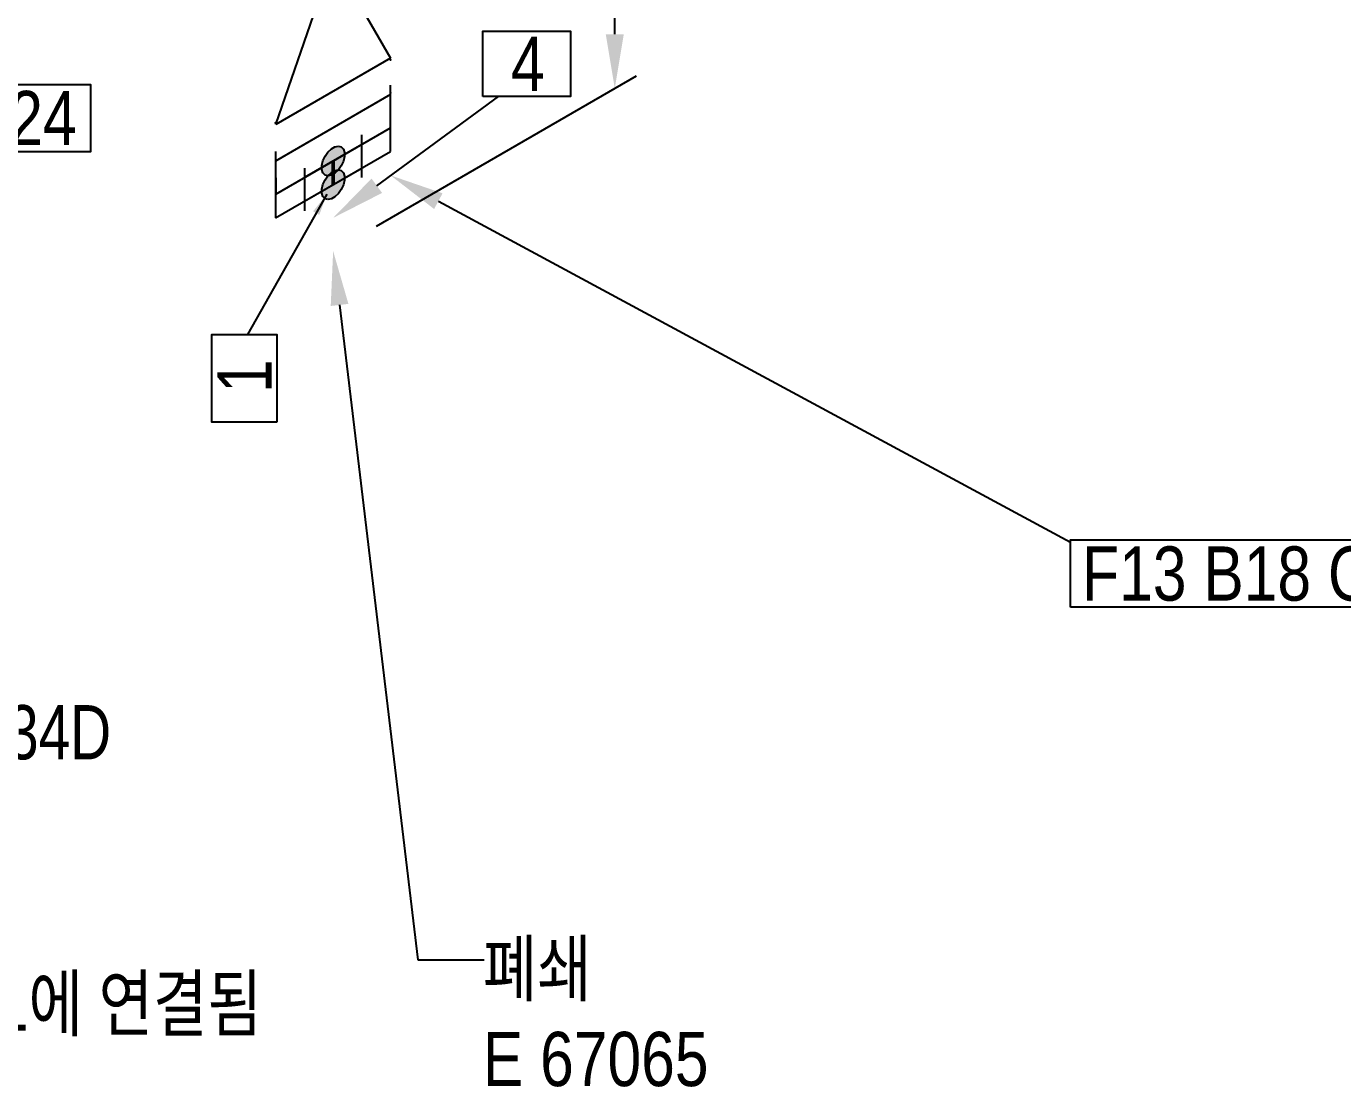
# Model space of a CAD drawing. Header units: millimetres. Extents: x 0 to 594, y 0 to 420.
# Drawn here: x 335.1 to 395.9, y 95.5 to 144.2 of the extents above; entities that cross this region are included whole.
import ezdxf
from ezdxf import colors
from ezdxf.entities.mleader import LeaderData, LeaderLine
from ezdxf.enums import TextEntityAlignment as Align
from ezdxf.math import Vec2, Vec3

# ---------------------------------------------------------------- set-up
doc = ezdxf.new("R2010")
doc.units = ezdxf.units.MM
doc.header["$LTSCALE"] = 0.25
for name, color, linetype in [('기호 작은 보어', 4, 'Continuous'), ('밸브', 4, 'Continuous'), ('용접', 1, 'Continuous'), ('주석', 7, 'Continuous'), ('치수', 1, 'Continuous')]:
    doc.layers.add(name, color=color, linetype=linetype)
doc.layers.add('파이프 작은 보어', color=30, linetype='Continuous', lineweight=50)
doc.styles.add('AdskIsoAnnotation', font='arial.ttf', dxfattribs={"width": 0.8, "height": 1})
doc.styles.add('AdskIsoMetric', font='arial.ttf', dxfattribs={"width": 0.8, "height": 2.5})
doc.styles.add('AdskIsoMetric-30', font='arial.ttf', dxfattribs={"width": 0.8, "height": 2.5})
doc.styles.get("Standard").update_dxf_attribs({"font": 'arial.ttf'})
doc.dimstyles.new('AdskIsoMetric', dxfattribs={"dimtxt": 2.5, "dimasz": 2.5, "dimexe": 1, "dimexo": 2, "dimgap": 0.8, "dimtad": 1, "dimdec": 0, "dimrnd": 1, "dimzin": 0, "dimdsep": 46, "dimtxsty": 'AdskIsoMetric', "dimcen": 0, "dimclrt": 7, "dimadec": 0, "dimazin": 0, "dimtfac": 1, "dimtdec": 0, "dimtmove": 1, "dimatfit": 3, "dimfxl": 0, "dimfrac": 2, "dimtolj": 1, "dimtzin": 0, "dimarcsym": 0})

# ---------------------------------------------------------------- blocks, each defined once
blk = doc.blocks.new('나사 캡-1-IsoRight')
at = {"color": 0, "linetype": 'ByBlock', "lineweight": -2, "extrusion": (0.707107, 0.408248, -0.57735)}
for p, q in [((0.2652, 0.051), (0.0884, 0.1531)), ((0.0884, 0.1531), (0.0884, -0.2552)), ((0.0884, -0.2552), (0.2652, -0.3572))]:
    blk.add_line(p, q, dxfattribs=at)
blk = doc.blocks.new('플랜지-1-IsoRight')
at = {"color": 0, "linetype": 'ByBlock', "lineweight": -2}
blk.add_wipeout([(0.0442, 0.1786), (-0.0442, 0.2296), (-0.0442, -0.1786), (0.0442, -0.2296)], dxfattribs=at)
at = {"color": 0, "linetype": 'ByBlock', "lineweight": -2, "extrusion": (0.707107, 0.408248, -0.57735)}
for p, q in [((0.0442, 0.1786), (-0.0442, 0.2296)), ((-0.0442, 0.2296), (-0.0442, -0.1786)), ((0.0442, -0.2296), (0.0442, 0.1786)), ((-0.0442, -0.1786), (0.0442, -0.2296))]:
    blk.add_line(p, q, dxfattribs=at)
at = {"color": 0, "linetype": 'ByBlock', "lineweight": -2}
blk.add_wipeout([(0.0442, 0.1786), (-0.0442, 0.2296), (-0.0442, -0.1786), (0.0442, -0.2296)], dxfattribs=at)
at = {"color": 0, "linetype": 'ByBlock', "lineweight": -2, "extrusion": (0.707107, 0.408248, -0.57735)}
for p, q in [((0.0442, 0.1786), (-0.0442, 0.2296)), ((-0.0442, 0.2296), (-0.0442, -0.1786)), ((0.0442, -0.2296), (0.0442, 0.1786)), ((-0.0442, -0.1786), (0.0442, -0.2296))]:
    blk.add_line(p, q, dxfattribs=at)
blk = doc.blocks.new('개스킷-1-IsoRight')
at = {"color": 0, "linetype": 'ByBlock', "lineweight": -2, "extrusion": (1, 0, 0)}
for p in [(-0.0442, 0.2296), (0.0442, 0.1786), (-0.0529, -0.1736), (0.0442, -0.2296)]:
    blk.add_point(p, dxfattribs=at)
blk = doc.blocks.new('볼 밸브-1-IsoRight')
at = {"color": 0, "linetype": 'ByBlock', "lineweight": -2, "extrusion": (0.707107, 0.408248, -0.57735)}
for p, q in [((-0.1006, 0.1164), (-0.3536, 0.4082)), ((-0.3536, 0.4082), (-0.3536, 0)), ((0.1006, 0.0001), (0.3536, 0)), ((-0.3536, 0), (-0.1006, -0.0001)), ((0.3536, 0), (0.3536, -0.4082)), ((0.1125, -0.065), (0.1125, -0.065)), ((0.3536, -0.4082), (0.1007, -0.1162))]:
    blk.add_line(p, q, dxfattribs=at)
at = {"linetype": 'ByBlock', "extrusion": (-1.92296e-16, -1.11022e-16, -1)}
for start_param, end_param in [(-0.785398, 2.356194), (2.356194, 5.497787)]:
    blk.add_ellipse((0, 0), major_axis=(-0.0796, 0.1378), ratio=0.57735, start_param=start_param, end_param=end_param, dxfattribs=at)
blk = doc.blocks.new('*D88')
at = {"layer": 'Defpoints', "color": 0}
for p in [(362.285, 171.408), (349.294, 163.908), (349.294, 133.867)]:
    blk.add_point(p, dxfattribs=at)
at = {"layer": '치수', "color": 0, "lineweight": -2}
for p, q in [((351.294, 165.063), (363.285, 171.986)), ((362.285, 143.867), (362.285, 168.908)), ((351.294, 135.021), (363.285, 141.944))]:
    blk.add_line(p, q, dxfattribs=at)
at = {"layer": '치수', "color": 0}
for points in [[(361.868, 168.908), (362.701, 168.908), (362.285, 171.408)], [(361.868, 143.867), (362.701, 143.867), (362.285, 141.367)]]:
    blk.add_solid(points, dxfattribs=at)
at = {"layer": '치수', "color": 7, "insert": (360.018, 155.079), "char_height": 2.5, "attachment_point": 5, "rotation": 90, "style": 'AdskIsoMetric-30'}
blk.add_mtext('\\A1;328', dxfattribs=at)
blk = doc.blocks.new('SocketWeld-1-IsoRight')
blk.add_hatch(color=256).paths.add_polyline_path([(0.0055, 0.0371), (0.0057, 0.0369), (0.006, 0.0367), (0.0062, 0.0365), (0.0064, 0.0363), (0.0066, 0.0361), (0.0068, 0.0359), (0.007, 0.0357), (0.0072, 0.0355), (0.0075, 0.0353), (0.0077, 0.0351), (0.0079, 0.0349), (0.0081, 0.0347), (0.0083, 0.0345), (0.0085, 0.0343), (0.0088, 0.0341), (0.009, 0.0339), (0.0092, 0.0337), (0.0094, 0.0334), (0.0096, 0.0332), (0.0098, 0.033), (0.01, 0.0328), (0.0103, 0.0326), (0.0105, 0.0324), (0.0107, 0.0322), (0.0109, 0.032), (0.0111, 0.0318), (0.0113, 0.0316), (0.0115, 0.0314), (0.0118, 0.0312), (0.012, 0.031), (0.0122, 0.0308), (0.0124, 0.0306), (0.0126, 0.0304), (0.0128, 0.0302), (0.013, 0.03), (0.0133, 0.0298), (0.0135, 0.0296), (0.0137, 0.0294), (0.0139, 0.0292), (0.0141, 0.0289), (0.0143, 0.0287), (0.0145, 0.0285), (0.0148, 0.0283), (0.015, 0.0281), (0.0152, 0.0279), (0.0154, 0.0277), (0.0156, 0.0275), (0.0158, 0.0273), (0.0161, 0.0271), (0.0161, 0.0271), (0.0162, 0.0268), (0.0164, 0.0266), (0.0166, 0.0263), (0.0168, 0.0261), (0.017, 0.0258), (0.0171, 0.0256), (0.0173, 0.0253), (0.0175, 0.025), (0.0177, 0.0248), (0.0179, 0.0245), (0.0181, 0.0243), (0.0182, 0.024), (0.0184, 0.0237), (0.0186, 0.0235), (0.0188, 0.0232), (0.019, 0.023), (0.0192, 0.0227), (0.0193, 0.0225), (0.0195, 0.0222), (0.0197, 0.0219), (0.0199, 0.0217), (0.0201, 0.0214), (0.0203, 0.0212), (0.0204, 0.0209), (0.0206, 0.0206), (0.0208, 0.0204), (0.021, 0.0201), (0.0212, 0.0199), (0.0213, 0.0196), (0.0215, 0.0193), (0.0217, 0.0191), (0.0219, 0.0188), (0.0221, 0.0186), (0.0223, 0.0183), (0.0224, 0.0181), (0.0226, 0.0178), (0.0228, 0.0175), (0.023, 0.0173), (0.0232, 0.017), (0.0234, 0.0168), (0.0235, 0.0165), (0.0237, 0.0162), (0.0239, 0.016), (0.0241, 0.0157), (0.0243, 0.0155), (0.0245, 0.0152), (0.0246, 0.015), (0.0248, 0.0147), (0.025, 0.0144), (0.025, 0.0144), (0.0251, 0.0141), (0.0253, 0.0139), (0.0254, 0.0136), (0.0255, 0.0133), (0.0257, 0.013), (0.0258, 0.0127), (0.0259, 0.0124), (0.0261, 0.0121), (0.0262, 0.0118), (0.0263, 0.0116), (0.0265, 0.0113), (0.0266, 0.011), (0.0267, 0.0107), (0.0269, 0.0104), (0.027, 0.0101), (0.0271, 0.0098), (0.0273, 0.0095), (0.0274, 0.0093), (0.0275, 0.009), (0.0277, 0.0087), (0.0278, 0.0084), (0.0279, 0.0081), (0.0281, 0.0078), (0.0282, 0.0075), (0.0283, 0.0072), (0.0284, 0.007), (0.0286, 0.0067), (0.0287, 0.0064), (0.0288, 0.0061), (0.029, 0.0058), (0.0291, 0.0055), (0.0292, 0.0052), (0.0294, 0.0049), (0.0295, 0.0047), (0.0296, 0.0044), (0.0298, 0.0041), (0.0299, 0.0038), (0.03, 0.0035), (0.0302, 0.0032), (0.0303, 0.0029), (0.0304, 0.0026), (0.0306, 0.0024), (0.0307, 0.0021), (0.0308, 0.0018), (0.031, 0.0015), (0.0311, 0.0012), (0.0312, 0.0009), (0.0314, 0.0006), (0.0315, 0.0003), (0.0315, 0.0003), (0.0316, 0.0001), (0.0316, -0.0002), (0.0317, -0.0005), (0.0318, -0.0008), (0.0319, -0.0011), (0.0319, -0.0014), (0.032, -0.0017), (0.0321, -0.002), (0.0321, -0.0022), (0.0322, -0.0025), (0.0323, -0.0028), (0.0323, -0.0031), (0.0324, -0.0034), (0.0325, -0.0037), (0.0325, -0.004), (0.0326, -0.0043), (0.0327, -0.0046), (0.0328, -0.0048), (0.0328, -0.0051), (0.0329, -0.0054), (0.033, -0.0057), (0.033, -0.006), (0.0331, -0.0063), (0.0332, -0.0066), (0.0332, -0.0069), (0.0333, -0.0071), (0.0334, -0.0074), (0.0335, -0.0077), (0.0335, -0.008), (0.0336, -0.0083), (0.0337, -0.0086), (0.0337, -0.0089), (0.0338, -0.0092), (0.0339, -0.0095), (0.0339, -0.0097), (0.034, -0.01), (0.0341, -0.0103), (0.0342, -0.0106), (0.0342, -0.0109), (0.0343, -0.0112), (0.0344, -0.0115), (0.0344, -0.0118), (0.0345, -0.012), (0.0346, -0.0123), (0.0346, -0.0126), (0.0347, -0.0129), (0.0348, -0.0132), (0.0349, -0.0135), (0.0349, -0.0138), (0.0349, -0.0138), (0.0349, -0.014), (0.0349, -0.0143), (0.0349, -0.0146), (0.0349, -0.0148), (0.0349, -0.0151), (0.0349, -0.0153), (0.0349, -0.0156), (0.0349, -0.0159), (0.0349, -0.0161), (0.0349, -0.0164), (0.0349, -0.0166), (0.0349, -0.0169), (0.0349, -0.0172), (0.0349, -0.0174), (0.0349, -0.0177), (0.0349, -0.0179), (0.0349, -0.0182), (0.0349, -0.0185), (0.0349, -0.0187), (0.0349, -0.019), (0.0349, -0.0192), (0.0349, -0.0195), (0.0349, -0.0198), (0.0349, -0.02), (0.0349, -0.0203), (0.0349, -0.0206), (0.0349, -0.0208), (0.0349, -0.0211), (0.0349, -0.0213), (0.0349, -0.0216), (0.0349, -0.0219), (0.0349, -0.0221), (0.0349, -0.0224), (0.0349, -0.0226), (0.0349, -0.0229), (0.0349, -0.0232), (0.0349, -0.0234), (0.0349, -0.0237), (0.0349, -0.0239), (0.0349, -0.0242), (0.0349, -0.0245), (0.0349, -0.0247), (0.0349, -0.025), (0.0349, -0.0252), (0.0349, -0.0255), (0.0349, -0.0258), (0.0349, -0.026), (0.0349, -0.0263), (0.0349, -0.0265), (0.0349, -0.0265), (0.0349, -0.0268), (0.0348, -0.027), (0.0347, -0.0272), (0.0346, -0.0274), (0.0346, -0.0276), (0.0345, -0.0278), (0.0344, -0.028), (0.0344, -0.0282), (0.0343, -0.0284), (0.0342, -0.0286), (0.0342, -0.0288), (0.0341, -0.029), (0.034, -0.0292), (0.0339, -0.0295), (0.0339, -0.0297), (0.0338, -0.0299), (0.0337, -0.0301), (0.0337, -0.0303), (0.0336, -0.0305), (0.0335, -0.0307), (0.0335, -0.0309), (0.0334, -0.0311), (0.0333, -0.0313), (0.0332, -0.0315), (0.0332, -0.0317), (0.0331, -0.0319), (0.033, -0.0322), (0.033, -0.0324), (0.0329, -0.0326), (0.0328, -0.0328), (0.0328, -0.033), (0.0327, -0.0332), (0.0326, -0.0334), (0.0325, -0.0336), (0.0325, -0.0338), (0.0324, -0.034), (0.0323, -0.0342), (0.0323, -0.0344), (0.0322, -0.0346), (0.0321, -0.0349), (0.0321, -0.0351), (0.032, -0.0353), (0.0319, -0.0355), (0.0319, -0.0357), (0.0318, -0.0359), (0.0317, -0.0361), (0.0316, -0.0363), (0.0316, -0.0365), (0.0315, -0.0367), (0.0315, -0.0367), (0.0314, -0.0369), (0.0312, -0.037), (0.0311, -0.0371), (0.031, -0.0373), (0.0308, -0.0374), (0.0307, -0.0375), (0.0306, -0.0377), (0.0304, -0.0378), (0.0303, -0.0379), (0.0302, -0.0381), (0.03, -0.0382), (0.0299, -0.0383), (0.0298, -0.0385), (0.0296, -0.0386), (0.0295, -0.0387), (0.0294, -0.0389), (0.0292, -0.039), (0.0291, -0.0391), (0.029, -0.0393), (0.0288, -0.0394), (0.0287, -0.0395), (0.0286, -0.0397), (0.0284, -0.0398), (0.0283, -0.0399), (0.0282, -0.0401), (0.0281, -0.0402), (0.0279, -0.0403), (0.0278, -0.0405), (0.0277, -0.0406), (0.0275, -0.0408), (0.0274, -0.0409), (0.0273, -0.041), (0.0271, -0.0412), (0.027, -0.0413), (0.0269, -0.0414), (0.0267, -0.0416), (0.0266, -0.0417), (0.0265, -0.0418), (0.0263, -0.042), (0.0262, -0.0421), (0.0261, -0.0422), (0.0259, -0.0424), (0.0258, -0.0425), (0.0257, -0.0426), (0.0255, -0.0428), (0.0254, -0.0429), (0.0253, -0.043), (0.0251, -0.0432), (0.025, -0.0433), (0.025, -0.0433), (0.0248, -0.0433), (0.0246, -0.0434), (0.0245, -0.0434), (0.0243, -0.0435), (0.0241, -0.0435), (0.0239, -0.0436), (0.0237, -0.0436), (0.0235, -0.0437), (0.0234, -0.0437), (0.0232, -0.0438), (0.023, -0.0438), (0.0228, -0.0439), (0.0226, -0.0439), (0.0224, -0.044), (0.0223, -0.044), (0.0221, -0.0441), (0.0219, -0.0441), (0.0217, -0.0442), (0.0215, -0.0442), (0.0213, -0.0443), (0.0212, -0.0443), (0.021, -0.0444), (0.0208, -0.0444), (0.0206, -0.0444), (0.0204, -0.0445), (0.0203, -0.0445), (0.0201, -0.0446), (0.0199, -0.0446), (0.0197, -0.0447), (0.0195, -0.0447), (0.0193, -0.0448), (0.0192, -0.0448), (0.019, -0.0449), (0.0188, -0.0449), (0.0186, -0.045), (0.0184, -0.045), (0.0182, -0.0451), (0.0181, -0.0451), (0.0179, -0.0452), (0.0177, -0.0452), (0.0175, -0.0453), (0.0173, -0.0453), (0.0171, -0.0454), (0.017, -0.0454), (0.0168, -0.0455), (0.0166, -0.0455), (0.0164, -0.0455), (0.0162, -0.0456), (0.0161, -0.0456), (0.0161, -0.0456), (0.0158, -0.0456), (0.0156, -0.0456), (0.0154, -0.0455), (0.0152, -0.0455), (0.015, -0.0454), (0.0148, -0.0454), (0.0145, -0.0453), (0.0143, -0.0453), (0.0141, -0.0453), (0.0139, -0.0452), (0.0137, -0.0452), (0.0135, -0.0451), (0.0133, -0.0451), (0.013, -0.045), (0.0128, -0.045), (0.0126, -0.0449), (0.0124, -0.0449), (0.0122, -0.0449), (0.012, -0.0448), (0.0118, -0.0448), (0.0115, -0.0447), (0.0113, -0.0447), (0.0111, -0.0446), (0.0109, -0.0446), (0.0107, -0.0446), (0.0105, -0.0445), (0.0103, -0.0445), (0.01, -0.0444), (0.0098, -0.0444), (0.0096, -0.0443), (0.0094, -0.0443), (0.0092, -0.0443), (0.009, -0.0442), (0.0088, -0.0442), (0.0085, -0.0441), (0.0083, -0.0441), (0.0081, -0.044), (0.0079, -0.044), (0.0077, -0.0439), (0.0075, -0.0439), (0.0072, -0.0439), (0.007, -0.0438), (0.0068, -0.0438), (0.0066, -0.0437), (0.0064, -0.0437), (0.0062, -0.0436), (0.006, -0.0436), (0.0057, -0.0436), (0.0055, -0.0435), (0.0055, -0.0435), (0.0053, -0.0434), (0.0051, -0.0433), (0.0049, -0.0431), (0.0046, -0.043), (0.0044, -0.0429), (0.0042, -0.0427), (0.004, -0.0426), (0.0037, -0.0425), (0.0035, -0.0423), (0.0033, -0.0422), (0.003, -0.0421), (0.0028, -0.042), (0.0026, -0.0418), (0.0024, -0.0417), (0.0021, -0.0416), (0.0019, -0.0414), (0.0017, -0.0413), (0.0015, -0.0412), (0.0012, -0.041), (0.001, -0.0409), (0.0008, -0.0408), (0.0006, -0.0406), (0.0003, -0.0405), (0.0001, -0.0404), (-0.0001, -0.0403), (-0.0003, -0.0401), (-0.0006, -0.04), (-0.0008, -0.0399), (-0.001, -0.0397), (-0.0012, -0.0396), (-0.0015, -0.0395), (-0.0017, -0.0393), (-0.0019, -0.0392), (-0.0021, -0.0391), (-0.0024, -0.039), (-0.0026, -0.0388), (-0.0028, -0.0387), (-0.003, -0.0386), (-0.0033, -0.0384), (-0.0035, -0.0383), (-0.0037, -0.0382), (-0.004, -0.038), (-0.0042, -0.0379), (-0.0044, -0.0378), (-0.0046, -0.0377), (-0.0049, -0.0375), (-0.0051, -0.0374), (-0.0053, -0.0373), (-0.0055, -0.0371), (-0.0055, -0.0371), (-0.0057, -0.0369), (-0.006, -0.0367), (-0.0062, -0.0365), (-0.0064, -0.0363), (-0.0066, -0.0361), (-0.0068, -0.0359), (-0.007, -0.0357), (-0.0072, -0.0355), (-0.0075, -0.0353), (-0.0077, -0.0351), (-0.0079, -0.0349), (-0.0081, -0.0347), (-0.0083, -0.0345), (-0.0085, -0.0343), (-0.0088, -0.0341), (-0.009, -0.0339), (-0.0092, -0.0337), (-0.0094, -0.0334), (-0.0096, -0.0332), (-0.0098, -0.033), (-0.01, -0.0328), (-0.0103, -0.0326), (-0.0105, -0.0324), (-0.0107, -0.0322), (-0.0109, -0.032), (-0.0111, -0.0318), (-0.0113, -0.0316), (-0.0115, -0.0314), (-0.0118, -0.0312), (-0.012, -0.031), (-0.0122, -0.0308), (-0.0124, -0.0306), (-0.0126, -0.0304), (-0.0128, -0.0302), (-0.013, -0.03), (-0.0133, -0.0298), (-0.0135, -0.0296), (-0.0137, -0.0294), (-0.0139, -0.0292), (-0.0141, -0.0289), (-0.0143, -0.0287), (-0.0145, -0.0285), (-0.0148, -0.0283), (-0.015, -0.0281), (-0.0152, -0.0279), (-0.0154, -0.0277), (-0.0156, -0.0275), (-0.0158, -0.0273), (-0.0161, -0.0271), (-0.0161, -0.0271), (-0.0162, -0.0268), (-0.0164, -0.0266), (-0.0166, -0.0263), (-0.0168, -0.0261), (-0.017, -0.0258), (-0.0171, -0.0256), (-0.0173, -0.0253), (-0.0175, -0.025), (-0.0177, -0.0248), (-0.0179, -0.0245), (-0.0181, -0.0243), (-0.0182, -0.024), (-0.0184, -0.0237), (-0.0186, -0.0235), (-0.0188, -0.0232), (-0.019, -0.023), (-0.0192, -0.0227), (-0.0193, -0.0225), (-0.0195, -0.0222), (-0.0197, -0.0219), (-0.0199, -0.0217), (-0.0201, -0.0214), (-0.0203, -0.0212), (-0.0204, -0.0209), (-0.0206, -0.0206), (-0.0208, -0.0204), (-0.021, -0.0201), (-0.0212, -0.0199), (-0.0213, -0.0196), (-0.0215, -0.0193), (-0.0217, -0.0191), (-0.0219, -0.0188), (-0.0221, -0.0186), (-0.0223, -0.0183), (-0.0224, -0.0181), (-0.0226, -0.0178), (-0.0228, -0.0175), (-0.023, -0.0173), (-0.0232, -0.017), (-0.0234, -0.0168), (-0.0235, -0.0165), (-0.0237, -0.0162), (-0.0239, -0.016), (-0.0241, -0.0157), (-0.0243, -0.0155), (-0.0245, -0.0152), (-0.0246, -0.015), (-0.0248, -0.0147), (-0.025, -0.0144), (-0.025, -0.0144), (-0.0251, -0.0141), (-0.0253, -0.0139), (-0.0254, -0.0136), (-0.0255, -0.0133), (-0.0257, -0.013), (-0.0258, -0.0127), (-0.0259, -0.0124), (-0.0261, -0.0121), (-0.0262, -0.0118), (-0.0263, -0.0116), (-0.0265, -0.0113), (-0.0266, -0.011), (-0.0267, -0.0107), (-0.0269, -0.0104), (-0.027, -0.0101), (-0.0271, -0.0098), (-0.0273, -0.0095), (-0.0274, -0.0093), (-0.0275, -0.009), (-0.0277, -0.0087), (-0.0278, -0.0084), (-0.0279, -0.0081), (-0.0281, -0.0078), (-0.0282, -0.0075), (-0.0283, -0.0072), (-0.0284, -0.007), (-0.0286, -0.0067), (-0.0287, -0.0064), (-0.0288, -0.0061), (-0.029, -0.0058), (-0.0291, -0.0055), (-0.0292, -0.0052), (-0.0294, -0.0049), (-0.0295, -0.0047), (-0.0296, -0.0044), (-0.0298, -0.0041), (-0.0299, -0.0038), (-0.03, -0.0035), (-0.0302, -0.0032), (-0.0303, -0.0029), (-0.0304, -0.0026), (-0.0306, -0.0024), (-0.0307, -0.0021), (-0.0308, -0.0018), (-0.031, -0.0015), (-0.0311, -0.0012), (-0.0312, -0.0009), (-0.0314, -0.0006), (-0.0315, -0.0003), (-0.0315, -0.0003), (-0.0316, -0.0001), (-0.0316, 0.0002), (-0.0317, 0.0005), (-0.0318, 0.0008), (-0.0319, 0.0011), (-0.0319, 0.0014), (-0.032, 0.0017), (-0.0321, 0.002), (-0.0321, 0.0022), (-0.0322, 0.0025), (-0.0323, 0.0028), (-0.0323, 0.0031), (-0.0324, 0.0034), (-0.0325, 0.0037), (-0.0325, 0.004), (-0.0326, 0.0043), (-0.0327, 0.0046), (-0.0328, 0.0048), (-0.0328, 0.0051), (-0.0329, 0.0054), (-0.033, 0.0057), (-0.033, 0.006), (-0.0331, 0.0063), (-0.0332, 0.0066), (-0.0332, 0.0069), (-0.0333, 0.0071), (-0.0334, 0.0074), (-0.0335, 0.0077), (-0.0335, 0.008), (-0.0336, 0.0083), (-0.0337, 0.0086), (-0.0337, 0.0089), (-0.0338, 0.0092), (-0.0339, 0.0095), (-0.0339, 0.0097), (-0.034, 0.01), (-0.0341, 0.0103), (-0.0342, 0.0106), (-0.0342, 0.0109), (-0.0343, 0.0112), (-0.0344, 0.0115), (-0.0344, 0.0118), (-0.0345, 0.012), (-0.0346, 0.0123), (-0.0346, 0.0126), (-0.0347, 0.0129), (-0.0348, 0.0132), (-0.0349, 0.0135), (-0.0349, 0.0138), (-0.0349, 0.0138), (-0.0349, 0.014), (-0.0349, 0.0143), (-0.0349, 0.0146), (-0.0349, 0.0148), (-0.0349, 0.0151), (-0.0349, 0.0153), (-0.0349, 0.0156), (-0.0349, 0.0159), (-0.0349, 0.0161), (-0.0349, 0.0164), (-0.0349, 0.0166), (-0.0349, 0.0169), (-0.0349, 0.0172), (-0.0349, 0.0174), (-0.0349, 0.0177), (-0.0349, 0.0179), (-0.0349, 0.0182), (-0.0349, 0.0185), (-0.0349, 0.0187), (-0.0349, 0.019), (-0.0349, 0.0192), (-0.0349, 0.0195), (-0.0349, 0.0198), (-0.0349, 0.02), (-0.0349, 0.0203), (-0.0349, 0.0206), (-0.0349, 0.0208), (-0.0349, 0.0211), (-0.0349, 0.0213), (-0.0349, 0.0216), (-0.0349, 0.0219), (-0.0349, 0.0221), (-0.0349, 0.0224), (-0.0349, 0.0226), (-0.0349, 0.0229), (-0.0349, 0.0232), (-0.0349, 0.0234), (-0.0349, 0.0237), (-0.0349, 0.0239), (-0.0349, 0.0242), (-0.0349, 0.0245), (-0.0349, 0.0247), (-0.0349, 0.025), (-0.0349, 0.0252), (-0.0349, 0.0255), (-0.0349, 0.0258), (-0.0349, 0.026), (-0.0349, 0.0263), (-0.0349, 0.0265), (-0.0349, 0.0265), (-0.0349, 0.0268), (-0.0348, 0.027), (-0.0347, 0.0272), (-0.0346, 0.0274), (-0.0346, 0.0276), (-0.0345, 0.0278), (-0.0344, 0.028), (-0.0344, 0.0282), (-0.0343, 0.0284), (-0.0342, 0.0286), (-0.0342, 0.0288), (-0.0341, 0.029), (-0.034, 0.0292), (-0.0339, 0.0295), (-0.0339, 0.0297), (-0.0338, 0.0299), (-0.0337, 0.0301), (-0.0337, 0.0303), (-0.0336, 0.0305), (-0.0335, 0.0307), (-0.0335, 0.0309), (-0.0334, 0.0311), (-0.0333, 0.0313), (-0.0332, 0.0315), (-0.0332, 0.0317), (-0.0331, 0.0319), (-0.033, 0.0322), (-0.033, 0.0324), (-0.0329, 0.0326), (-0.0328, 0.0328), (-0.0328, 0.033), (-0.0327, 0.0332), (-0.0326, 0.0334), (-0.0325, 0.0336), (-0.0325, 0.0338), (-0.0324, 0.034), (-0.0323, 0.0342), (-0.0323, 0.0344), (-0.0322, 0.0346), (-0.0321, 0.0349), (-0.0321, 0.0351), (-0.032, 0.0353), (-0.0319, 0.0355), (-0.0319, 0.0357), (-0.0318, 0.0359), (-0.0317, 0.0361), (-0.0316, 0.0363), (-0.0316, 0.0365), (-0.0315, 0.0367), (-0.0315, 0.0367), (-0.0314, 0.0369), (-0.0312, 0.037), (-0.0311, 0.0371), (-0.031, 0.0373), (-0.0308, 0.0374), (-0.0307, 0.0375), (-0.0306, 0.0377), (-0.0304, 0.0378), (-0.0303, 0.0379), (-0.0302, 0.0381), (-0.03, 0.0382), (-0.0299, 0.0383), (-0.0298, 0.0385), (-0.0296, 0.0386), (-0.0295, 0.0387), (-0.0294, 0.0389), (-0.0292, 0.039), (-0.0291, 0.0391), (-0.029, 0.0393), (-0.0288, 0.0394), (-0.0287, 0.0395), (-0.0286, 0.0397), (-0.0284, 0.0398), (-0.0283, 0.0399), (-0.0282, 0.0401), (-0.0281, 0.0402), (-0.0279, 0.0403), (-0.0278, 0.0405), (-0.0277, 0.0406), (-0.0275, 0.0408), (-0.0274, 0.0409), (-0.0273, 0.041), (-0.0271, 0.0412), (-0.027, 0.0413), (-0.0269, 0.0414), (-0.0267, 0.0416), (-0.0266, 0.0417), (-0.0265, 0.0418), (-0.0263, 0.042), (-0.0262, 0.0421), (-0.0261, 0.0422), (-0.0259, 0.0424), (-0.0258, 0.0425), (-0.0257, 0.0426), (-0.0255, 0.0428), (-0.0254, 0.0429), (-0.0253, 0.043), (-0.0251, 0.0432), (-0.025, 0.0433), (-0.025, 0.0433), (-0.0248, 0.0433), (-0.0246, 0.0434), (-0.0245, 0.0434), (-0.0243, 0.0435), (-0.0241, 0.0435), (-0.0239, 0.0436), (-0.0237, 0.0436), (-0.0235, 0.0437), (-0.0234, 0.0437), (-0.0232, 0.0438), (-0.023, 0.0438), (-0.0228, 0.0439), (-0.0226, 0.0439), (-0.0224, 0.044), (-0.0223, 0.044), (-0.0221, 0.0441), (-0.0219, 0.0441), (-0.0217, 0.0442), (-0.0215, 0.0442), (-0.0213, 0.0443), (-0.0212, 0.0443), (-0.021, 0.0444), (-0.0208, 0.0444), (-0.0206, 0.0444), (-0.0204, 0.0445), (-0.0203, 0.0445), (-0.0201, 0.0446), (-0.0199, 0.0446), (-0.0197, 0.0447), (-0.0195, 0.0447), (-0.0193, 0.0448), (-0.0192, 0.0448), (-0.019, 0.0449), (-0.0188, 0.0449), (-0.0186, 0.045), (-0.0184, 0.045), (-0.0182, 0.0451), (-0.0181, 0.0451), (-0.0179, 0.0452), (-0.0177, 0.0452), (-0.0175, 0.0453), (-0.0173, 0.0453), (-0.0171, 0.0454), (-0.017, 0.0454), (-0.0168, 0.0455), (-0.0166, 0.0455), (-0.0164, 0.0455), (-0.0162, 0.0456), (-0.0161, 0.0456), (-0.0161, 0.0456), (-0.0158, 0.0456), (-0.0156, 0.0456), (-0.0154, 0.0455), (-0.0152, 0.0455), (-0.015, 0.0454), (-0.0148, 0.0454), (-0.0145, 0.0453), (-0.0143, 0.0453), (-0.0141, 0.0453), (-0.0139, 0.0452), (-0.0137, 0.0452), (-0.0135, 0.0451), (-0.0133, 0.0451), (-0.013, 0.045), (-0.0128, 0.045), (-0.0126, 0.0449), (-0.0124, 0.0449), (-0.0122, 0.0449), (-0.012, 0.0448), (-0.0118, 0.0448), (-0.0115, 0.0447), (-0.0113, 0.0447), (-0.0111, 0.0446), (-0.0109, 0.0446), (-0.0107, 0.0446), (-0.0105, 0.0445), (-0.0103, 0.0445), (-0.01, 0.0444), (-0.0098, 0.0444), (-0.0096, 0.0443), (-0.0094, 0.0443), (-0.0092, 0.0443), (-0.009, 0.0442), (-0.0088, 0.0442), (-0.0085, 0.0441), (-0.0083, 0.0441), (-0.0081, 0.044), (-0.0079, 0.044), (-0.0077, 0.0439), (-0.0075, 0.0439), (-0.0072, 0.0439), (-0.007, 0.0438), (-0.0068, 0.0438), (-0.0066, 0.0437), (-0.0064, 0.0437), (-0.0062, 0.0436), (-0.006, 0.0436), (-0.0057, 0.0436), (-0.0055, 0.0435), (-0.0055, 0.0435), (-0.0053, 0.0434), (-0.0051, 0.0433), (-0.0049, 0.0431), (-0.0046, 0.043), (-0.0044, 0.0429), (-0.0042, 0.0427), (-0.004, 0.0426), (-0.0037, 0.0425), (-0.0035, 0.0423), (-0.0033, 0.0422), (-0.003, 0.0421), (-0.0028, 0.042), (-0.0026, 0.0418), (-0.0024, 0.0417), (-0.0021, 0.0416), (-0.0019, 0.0414), (-0.0017, 0.0413), (-0.0015, 0.0412), (-0.0012, 0.041), (-0.001, 0.0409), (-0.0008, 0.0408), (-0.0006, 0.0406), (-0.0003, 0.0405), (-0.0001, 0.0404), (0.0001, 0.0403), (0.0003, 0.0401), (0.0006, 0.04), (0.0008, 0.0399), (0.001, 0.0397), (0.0012, 0.0396), (0.0015, 0.0395), (0.0017, 0.0393), (0.0019, 0.0392), (0.0021, 0.0391), (0.0024, 0.039), (0.0026, 0.0388), (0.0028, 0.0387), (0.003, 0.0386), (0.0033, 0.0384), (0.0035, 0.0383), (0.0037, 0.0382), (0.004, 0.038), (0.0042, 0.0379), (0.0044, 0.0378), (0.0046, 0.0377), (0.0049, 0.0375), (0.0051, 0.0374), (0.0053, 0.0373)], flags=0)
at = {"color": 0, "linetype": 'ByBlock', "lineweight": -2, "extrusion": (0.707107, 0.408248, -0.57735)}
for p, q in [((0, 0.1021), (-0.0884, 0.1531)), ((0, -0.1021), (0, 0.1021)), ((-0.0315, 0.0367), (-0.025, 0.0433)), ((-0.025, 0.0433), (-0.0161, 0.0456)), ((-0.0161, 0.0456), (-0.0055, 0.0435)), ((-0.0055, 0.0435), (0.0055, 0.0371)), ((-0.0349, 0.0265), (-0.0315, 0.0367)), ((-0.0349, 0.0138), (-0.0349, 0.0265)), ((-0.0315, -0.0003), (-0.0349, 0.0138)), ((0.0055, 0.0371), (0.0161, 0.0271)), ((0.0161, 0.0271), (0.025, 0.0144)), ((0.025, 0.0144), (0.0315, 0.0003)), ((0.0315, 0.0003), (0.0349, -0.0138)), ((-0.025, -0.0144), (-0.0315, -0.0003)), ((-0.0161, -0.0271), (-0.025, -0.0144)), ((-0.0055, -0.0371), (-0.0161, -0.0271)), ((0.0055, -0.0435), (-0.0055, -0.0371)), ((0.0315, -0.0367), (0.025, -0.0433)), ((0.0349, -0.0265), (0.0315, -0.0367)), ((0.0349, -0.0138), (0.0349, -0.0265)), ((-0.0884, -0.051), (0, -0.1021)), ((0.0161, -0.0456), (0.0055, -0.0435)), ((0.025, -0.0433), (0.0161, -0.0456))]:
    blk.add_line(p, q, dxfattribs=at)
blk = doc.blocks.new('AnnoRect')
at = {"color": 0, "linetype": 'ByBlock', "lineweight": -2}
blk.add_wipeout([(-0.8095, -0.6), (-0.8095, 0.6), (0.8095, 0.6), (0.8095, -0.6)], dxfattribs=at)
blk.add_lwpolyline([(-0.8095, -0.6), (-0.8095, 0.6), (0.8095, 0.6), (0.8095, -0.6)], close=True, dxfattribs=at)
at = {"color": 0, "linetype": 'ByBlock', "lineweight": -2, "style": 'AdskIsoAnnotation', "width": 0.8}
blk.add_attdef('XX', text='', height=1, dxfattribs=at).set_placement((0, 0), align=Align.MIDDLE_CENTER)

msp = doc.modelspace()

# ---------------------------------------------------------------- block references
at = {"layer": '기호 작은 보어', "xscale": 15, "yscale": 15, "zscale": 15, "rotation": 120.0000000052951}
msp.add_blockref('나사 캡-1-IsoRight', (349.2944, 135.3975), dxfattribs=at)
at = {"layer": '주석'}
ref = msp.add_blockref('AnnoRect', (329.2013, 140), dxfattribs=dict(at, xscale=10.99169741697417, yscale=2.586971350613916, zscale=2.5))
ref.add_attrib('XX_001', 'F13 B18 G24', (320.8446, 138.7509), dxfattribs={"layer": '0', "color": 0, "linetype": 'ByBlock', "lineweight": -2, "height": 2.5, "style": 'AdskIsoAnnotation', "width": 0.8})

# ---------------------------------------------------------------- texts
at = {"layer": '주석', "char_height": 2.5, "attachment_point": 7, "style": 'AdskIsoAnnotation'}
for s, insert in [('\\P{\\fGulim|b0|i0|c129|p50;A01-P-1734D\\P}E 66811\\PN 43655\\PEL +1301{\\fGulim|b0|i0|c129|p50;에 연결됨}', (323.2013, 97.6668)), ('{\\fGulim|b0|i0|c129|p50;폐쇄\\P}E 67065\\PN 43401\\PEL +1158', (356.2013, 87))]:
    msp.add_mtext(s, dxfattribs=dict(at, insert=insert))

# ---------------------------------------------------------------- leaders
at = {"layer": '주석'}
ml = msp.add_multileader_mtext('Standard', dxfattribs=at)
ml.set_content('')
ml.set_leader_properties()
ml.build(insert=Vec2(0, 0))
ml.multileader.update_dxf_attribs({"dogleg_length": 3.0619, "arrow_head_size": 2.5})
ctx = ml.context
ctx.base_point, ctx.arrow_head_size, ctx.plane_origin = Vec3(356.2632, 101.1898), 2.5, Vec3(53.2013, 0)
notes = []
notes.append((ctx, [(0, (1, 1, 0), (353.2013, 101.1898), (1, 0), 3.0619, [(0, [(349.2944, 133.8666)], 0, [])])]))
ctx.mtext, ml.multileader.dxf.content_type = None, 0
for ctx, leaders in notes:
    for number, flags, end, landing, length, lines in leaders:
        leader = LeaderData()
        leader.index, (leader.has_last_leader_line, leader.has_dogleg_vector, leader.attachment_direction) = number, flags
        leader.last_leader_point, leader.dogleg_vector, leader.dogleg_length = Vec3(end), Vec3(landing), length
        for number, points, colour, breaks in lines:
            line = LeaderLine()
            line.index, line.vertices, line.color, line.breaks = number, Vec3.list(points), colors.encode_raw_color(colour), breaks
            leader.lines.append(line)
        ctx.leaders.append(leader)

# ---------------------------------------------------------------- next in the draw order: block references
at = {"layer": '밸브', "xscale": 15, "yscale": 15, "zscale": 15, "rotation": 120.0000000048137}
msp.add_blockref('플랜지-1-IsoRight', (349.2944, 138.785), dxfattribs=at)

# ---------------------------------------------------------------- next in the draw order: linework, layer by layer
at = {"layer": '파이프 작은 보어'}
msp.add_lwpolyline([(349.2944, 136.9284), (349.2944, 138.0196)], dxfattribs=at)

# ---------------------------------------------------------------- next in the draw order: block references
at = {"layer": '밸브', "xscale": 15, "yscale": 15, "zscale": 15}
for name, p, rotation in [('볼 밸브-1-IsoRight', (349.2944, 147.3565), 300.0000000052229), ('개스킷-1-IsoRight', (349.2944, 140.3917), 300.0000000052566)]:
    msp.add_blockref(name, p, dxfattribs=dict(at, rotation=rotation))
at = {"layer": '용접', "xscale": 15, "yscale": 15, "zscale": 15}
for p, rotation in [((349.2944, 138.0196), 120.0000000041959), ((349.2944, 136.9284), 300.0000000075544)]:
    msp.add_blockref('SocketWeld-1-IsoRight', p, dxfattribs=dict(at, rotation=rotation))

# ---------------------------------------------------------------- next in the draw order: dimensions: what is measured, and where the dimension line sits
at = {"layer": '치수'}
dim = msp.add_linear_dim(base=(362.2848, 171.4084), p1=(349.2944, 133.8666), p2=(349.2944, 163.9084), angle=90, text='328', dimstyle='AdskIsoMetric', override={"dimtad": 0, "dimlfac": 10.922634, "dimtxsty": 'AdskIsoMetric-30', "dimse1": 0, "dimse2": 0, "dimsd1": 0, "dimsd2": 0, "dimtmove": 1}, dxfattribs=at)
dim.commit()
dim.dimension.update_dxf_attribs({"geometry": '*D88', "text_midpoint": (360.0176, 155.0785), "dimtype": 160})

# ---------------------------------------------------------------- next in the draw order: leaders
at = {"layer": '주석'}
ml = msp.add_multileader_mtext('Standard', dxfattribs=at)
ml.set_content('')
ml.set_leader_properties()
ml.build(insert=Vec2(0, 0))
ml.multileader.update_dxf_attribs({"dogleg_length": 0, "arrow_head_size": 2.5})
ctx = ml.context
ctx.base_point, ctx.arrow_head_size, ctx.plane_origin = Vec3(356.9156, 141), 2.5, Vec3(53.2013, 0)
notes = []
notes.append((ctx, [(0, (1, 1, 0), (356.9156, 141), (-1, 0), 0, [(0, [(349.2944, 135.3975)], 0, [])])]))
ctx.mtext, ml.multileader.dxf.content_type = None, 0
ml = msp.add_multileader_mtext('Standard', dxfattribs=at)
ml.set_content('')
ml.set_leader_properties()
ml.build(insert=Vec2(0, 0))
ml.multileader.update_dxf_attribs({"dogleg_length": 0, "arrow_head_size": 2.5})
ctx = ml.context
ctx.base_point, ctx.arrow_head_size, ctx.plane_origin = Vec3(383.3034, 120.4478), 2.5, Vec3(53.2013, 0)
notes.append((ctx, [(0, (1, 1, 0), (383.3034, 120.4478), (-1, 0), 0, [(0, [(351.946, 137.3553)], 0, [])])]))
ctx.mtext, ml.multileader.dxf.content_type = None, 0
ml = msp.add_multileader_mtext('Standard', dxfattribs=at)
ml.set_content('')
ml.set_leader_properties()
ml.build(insert=Vec2(0, 0))
ml.multileader.update_dxf_attribs({"dogleg_length": 0, "arrow_head_size": 0})
ctx = ml.context
ctx.base_point, ctx.arrow_head_size, ctx.plane_origin = Vec3(345.3466, 130.0238), 0, Vec3(53.2013, 0)
notes.append((ctx, [(0, (1, 1, 0), (345.3466, 130.0238), (-1, 0), 0, [(0, [(349.005, 136.4886)], 0, [])])]))
ctx.mtext, ml.multileader.dxf.content_type = None, 0
for ctx, leaders in notes:
    for number, flags, end, landing, length, lines in leaders:
        leader = LeaderData()
        leader.index, (leader.has_last_leader_line, leader.has_dogleg_vector, leader.attachment_direction) = number, flags
        leader.last_leader_point, leader.dogleg_vector, leader.dogleg_length = Vec3(end), Vec3(landing), length
        for number, points, colour, breaks in lines:
            line = LeaderLine()
            line.index, line.vertices, line.color, line.breaks = number, Vec3.list(points), colors.encode_raw_color(colour), breaks
            leader.lines.append(line)
        ctx.leaders.append(leader)

# ---------------------------------------------------------------- next in the draw order: block references
ref = msp.add_blockref('AnnoRect', (358.2251, 142.5), dxfattribs=dict(at, xscale=2.5, yscale=2.5, zscale=2.5))
ref.add_attrib('XX_001', '4', (357.498, 141.25), dxfattribs={"layer": '0', "color": 0, "linetype": 'ByBlock', "lineweight": -2, "height": 2.5, "style": 'AdskIsoAnnotation', "width": 0.8})
ref = msp.add_blockref('AnnoRect', (345.2013, 128), dxfattribs=dict(at, xscale=2.500000000000001, yscale=2.500000000000001, zscale=2.500000000000001, rotation=90.00000000521706))
ref.add_attrib('XX_001', '1', (346.4565, 127.3274), dxfattribs={"layer": '0', "color": 0, "linetype": 'ByBlock', "lineweight": -2, "height": 2.5, "rotation": 90, "style": 'AdskIsoAnnotation', "width": 0.8})
ref = msp.add_blockref('AnnoRect', (392.2013, 119), dxfattribs=dict(at, xscale=10.99169741697417, yscale=2.586971350613916, zscale=2.5))
ref.add_attrib('XX_001', 'F13 B18 G24', (383.8446, 117.7509), dxfattribs={"layer": '0', "color": 0, "linetype": 'ByBlock', "lineweight": -2, "height": 2.5, "style": 'AdskIsoAnnotation', "width": 0.8})

doc.saveas('drawing.dxf')
